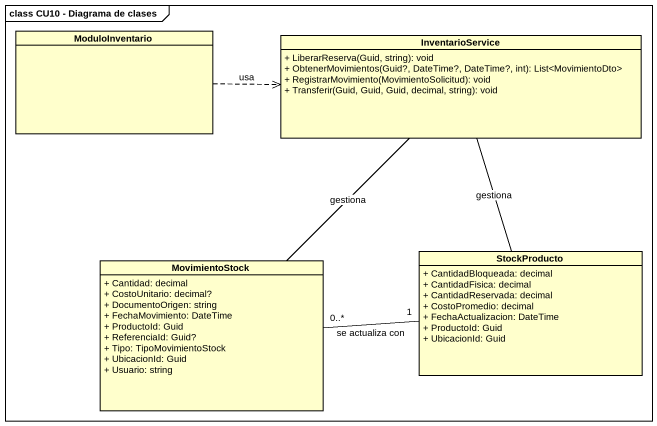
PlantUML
@startuml
mainframe class CU10 - Diagrama de clases
hide circle
hide empty members
skinparam classAttributeIconSize 0
class ModuloInventario
class InventarioService {
  + LiberarReserva(Guid, string): void
  + ObtenerMovimientos(Guid?, DateTime?, DateTime?, int): List<MovimientoDto>
  + RegistrarMovimiento(MovimientoSolicitud): void
  + Transferir(Guid, Guid, Guid, decimal, string): void
}
class MovimientoStock {
  + Cantidad: decimal
  + CostoUnitario: decimal?
  + DocumentoOrigen: string
  + FechaMovimiento: DateTime
  + ProductoId: Guid
  + ReferenciaId: Guid?
  + Tipo: TipoMovimientoStock
  + UbicacionId: Guid
  + Usuario: string
}
class StockProducto {
  + CantidadBloqueada: decimal
  + CantidadFisica: decimal
  + CantidadReservada: decimal
  + CostoPromedio: decimal
  + FechaActualizacion: DateTime
  + ProductoId: Guid
  + UbicacionId: Guid
}
ModuloInventario .right.> InventarioService : usa
InventarioService -- MovimientoStock : gestiona
InventarioService -- StockProducto : gestiona
StockProducto "1" -left- "0..*" MovimientoStock : se actualiza con
@enduml
